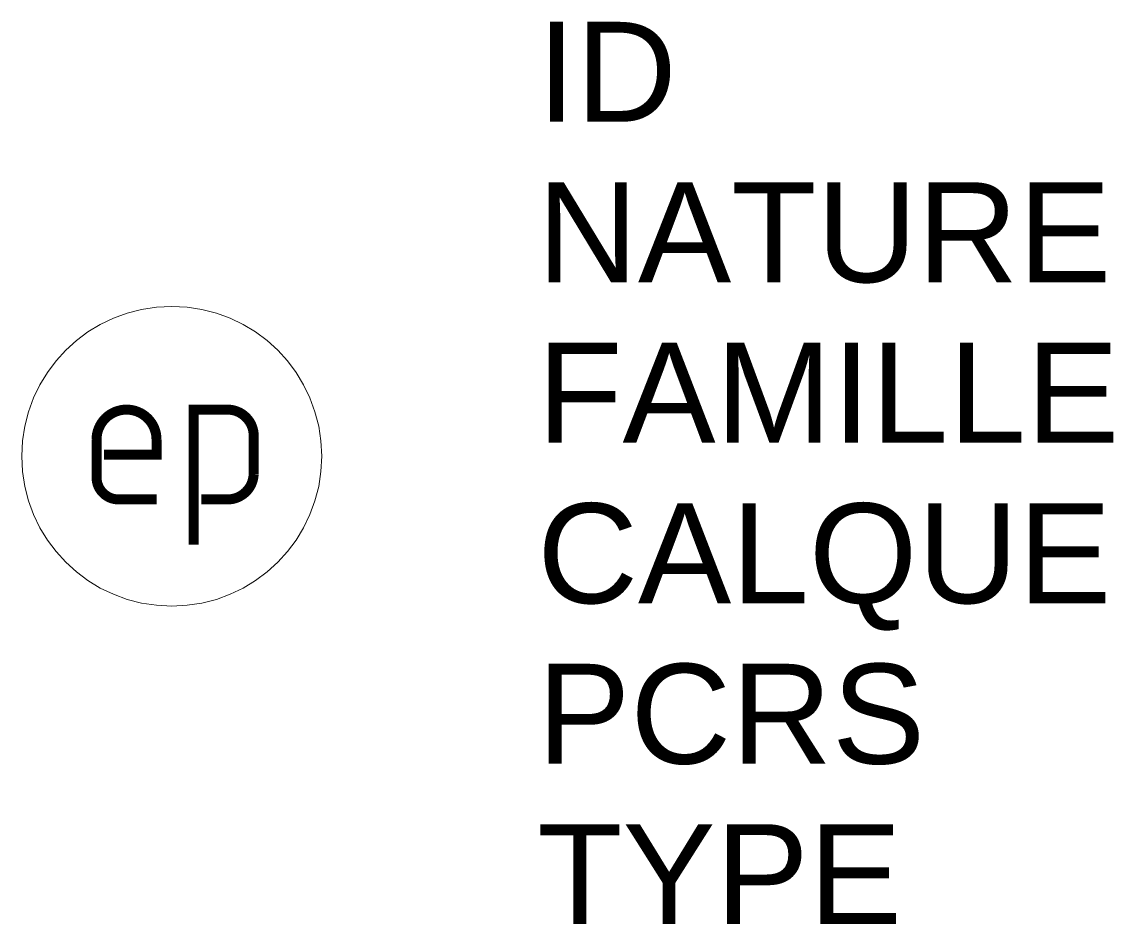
# Model space of a CAD drawing. Header units: metres. Extents: x -0.3 to 1.88, y -0.94 to 0.87.
import ezdxf

# ---------------------------------------------------------------- set-up
doc = ezdxf.new("R2010")
doc.units = ezdxf.units.M
doc.linetypes.add('Socle_Continu', pattern=[2.5, 2.5, 0])
doc.layers.add('EAUPL_SCS', color=5, linetype='Socle_Continu', lineweight=13, true_color=0x0000ff)
doc.styles.get("Standard").update_dxf_attribs({"font": 'arial.ttf'})

msp = doc.modelspace()

# ---------------------------------------------------------------- linework, layer by layer
at = {"layer": 'EAUPL_SCS', "linetype": 'Socle_Continu', "const_width": 0.02, "flags": 128}
for points in [[(-0.0305, -0.0865), (-0.1056, -0.0865, -0.424), (-0.1505, -0.0415), (-0.1505, 0.0335, -0.997785), (-0.0305, 0.0335), (-0.0305, 0.0034), (-0.1355, 0.0034)], [(0.044, -0.1767), (0.044, 0.0934), (0.1116, 0.0934, -0.410802), (0.164, 0.0409), (0.1638, -0.037, -0.396178), (0.1116, -0.0865), (0.059, -0.0865)]]:
    msp.add_lwpolyline(points, format="xyb", dxfattribs=at)
at = {"layer": 'EAUPL_SCS', "linetype": 'Socle_Continu'}
msp.add_circle((0, 0), 0.3, dxfattribs=at)

# ---------------------------------------------------------------- texts
at = {"layer": 'EAUPL_SCS', "linetype": 'Socle_Continu', "flags": 9}
for tag, p, s in [('ID', (0.7311, 0.6697), 'BP_0081'), ('NATURE', (0.7311, 0.3484), "Tampon d'eau pluviale circulaire"), ('FAMILLE', (0.7311, 0.0271), 'Eau pluviale'), ('CALQUE', (0.7311, -0.2942), 'EAUPL_SCS'), ('PCRS', (0.7311, -0.6155), 'AffleurantSymbole'), ('TYPE', (0.7311, -0.9367), 'NR')]:
    msp.add_attdef(tag, p, s, height=0.2, dxfattribs=at)

doc.saveas('drawing.dxf')
